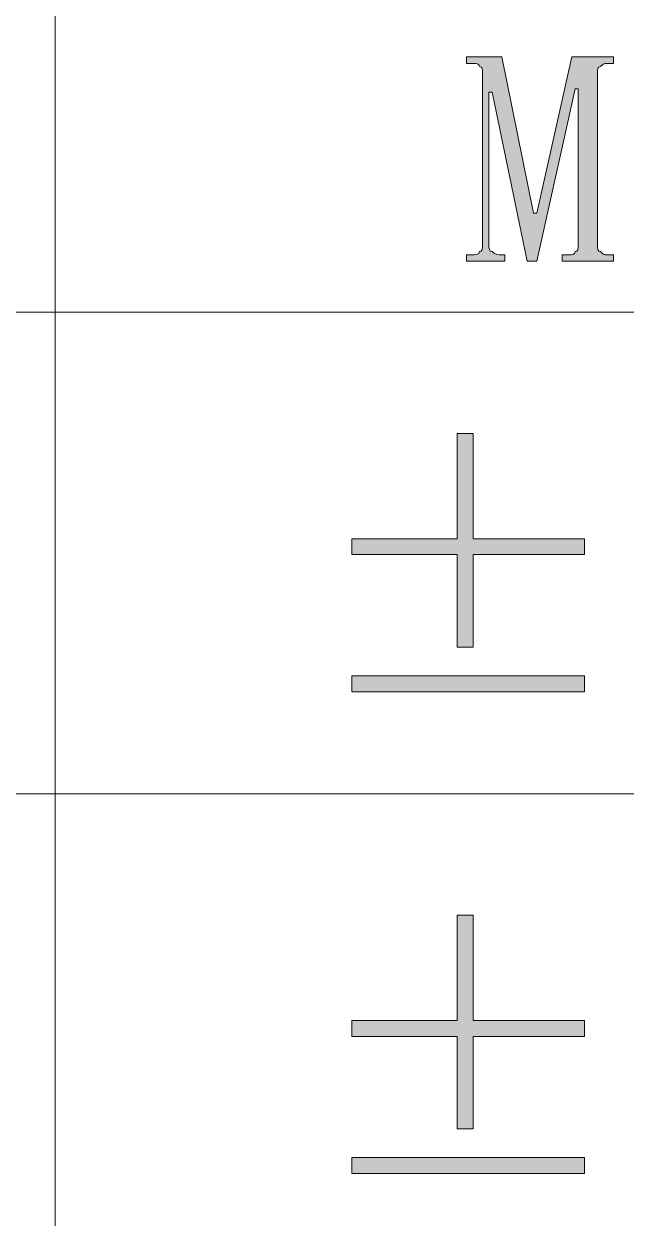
# Model space of a CAD drawing. Header units: millimetres. Extents: x 0 to 297, y 0 to 208.
# Drawn here: x 151.92 to 155.54, y 12.75 to 19.92 of the extents above; entities that cross this region are included whole.
import ezdxf

# ---------------------------------------------------------------- set-up
doc = ezdxf.new("R2010")
doc.units = ezdxf.units.MM

msp = doc.modelspace()

# ---------------------------------------------------------------- hatches: boundary and pattern name
h = msp.add_hatch(color=7)
edge = h.paths.add_edge_path(flags=0)
edge.add_spline(control_points=[(155.364392, 18.590982), (155.364392, 18.571579), (155.364392, 18.552529), (155.383794, 18.552529), (155.402844, 18.533479), (155.402844, 18.533479), (155.421894, 18.533479), (155.421894, 18.533479), (155.460347, 18.533479), (155.460347, 18.533479), (155.460347, 18.533479), (155.460347, 18.495026), (155.460347, 18.495026), (155.460347, 18.495026), (155.153783, 18.495026), (155.153783, 18.495026), (155.153783, 18.495026), (155.153783, 18.533479), (155.153783, 18.533479), (155.153783, 18.533479), (155.191883, 18.533479), (155.191883, 18.533479), (155.211286, 18.533479), (155.230336, 18.533479), (155.230336, 18.552529), (155.249386, 18.552529), (155.249386, 18.571579), (155.249386, 18.590982), (155.249386, 18.590982), (155.249386, 19.530076), (155.249386, 19.530076), (155.249386, 19.530076), (155.230336, 19.530076), (155.230336, 19.530076), (155.230336, 19.530076), (155.000325, 18.495026), (155.000325, 18.495026), (155.000325, 18.495026), (154.942822, 18.495026), (154.942822, 18.495026), (154.942822, 18.495026), (154.942822, 18.495026), (154.942822, 18.495026), (154.942822, 18.495026), (154.732214, 19.510674), (154.732214, 19.510674), (154.732214, 19.510674), (154.712811, 19.510674), (154.712811, 19.510674), (154.712811, 19.510674), (154.712811, 18.590982), (154.712811, 18.590982), (154.712811, 18.571579), (154.712811, 18.552529), (154.732214, 18.552529), (154.751264, 18.533479), (154.770314, 18.533479), (154.789717, 18.533479), (154.789717, 18.533479), (154.808767, 18.533479), (154.808767, 18.533479), (154.808767, 18.533479), (154.808767, 18.495026), (154.808767, 18.495026), (154.808767, 18.495026), (154.578756, 18.495026), (154.578756, 18.495026), (154.578756, 18.495026), (154.578756, 18.533479), (154.578756, 18.533479), (154.578756, 18.533479), (154.597806, 18.533479), (154.597806, 18.533479), (154.636258, 18.533479), (154.655308, 18.533479), (154.655308, 18.552529), (154.674711, 18.552529), (154.674711, 18.571579), (154.674711, 18.590982), (154.674711, 18.590982), (154.674711, 19.625679), (154.674711, 19.625679), (154.674711, 19.645082), (154.674711, 19.664132), (154.655308, 19.664132), (154.655308, 19.683182), (154.636258, 19.683182), (154.617208, 19.683182), (154.617208, 19.683182), (154.578756, 19.683182), (154.578756, 19.683182), (154.578756, 19.683182), (154.578756, 19.721635), (154.578756, 19.721635), (154.578756, 19.721635), (154.789717, 19.721635), (154.789717, 19.721635), (154.789717, 19.721635), (154.981275, 18.78254), (154.981275, 18.78254), (154.981275, 18.78254), (155.000325, 18.78254), (155.000325, 18.78254), (155.000325, 18.78254), (155.211286, 19.721635), (155.211286, 19.721635), (155.211286, 19.721635), (155.460347, 19.721635), (155.460347, 19.721635), (155.460347, 19.721635), (155.460347, 19.683182), (155.460347, 19.683182), (155.460347, 19.683182), (155.421894, 19.683182), (155.421894, 19.683182), (155.402844, 19.683182), (155.402844, 19.683182), (155.383794, 19.664132), (155.364392, 19.664132), (155.364392, 19.645082), (155.364392, 19.625679), (155.364392, 19.625679), (155.364392, 18.590982), (155.364392, 18.590982), (155.364392, 18.590982), (155.364392, 18.590982), (155.364392, 18.590982)], knot_values=[0, 0, 0, 0, 1, 1, 1, 2, 2, 2, 3, 3, 3, 4, 4, 4, 5, 5, 5, 6, 6, 6, 7, 7, 7, 8, 8, 8, 9, 9, 9, 10, 10, 10, 11, 11, 11, 12, 12, 12, 13, 13, 13, 14, 14, 14, 15, 15, 15, 16, 16, 16, 17, 17, 17, 18, 18, 18, 19, 19, 19, 20, 20, 20, 21, 21, 21, 22, 22, 22, 23, 23, 23, 24, 24, 24, 25, 25, 25, 26, 26, 26, 27, 27, 27, 28, 28, 28, 29, 29, 29, 30, 30, 30, 31, 31, 31, 32, 32, 32, 33, 33, 33, 34, 34, 34, 35, 35, 35, 36, 36, 36, 37, 37, 37, 38, 38, 38, 39, 39, 39, 40, 40, 40, 41, 41, 41, 42, 42, 42, 42], degree=3, periodic=1)
edge = h.paths.add_edge_path(flags=0)
edge.add_spline(control_points=[(156.188481, 18.935999), (156.188481, 19.050651), (156.169431, 19.127557), (156.130978, 19.18506), (156.092878, 19.242563), (156.035375, 19.280663), (155.977872, 19.280663), (155.900967, 19.280663), (155.843817, 19.242563), (155.805364, 19.18506), (155.747861, 19.127557), (155.728811, 19.031601), (155.728811, 18.935999), (155.728811, 18.935999), (156.188481, 18.935999), (156.188481, 18.935999), (156.188481, 18.935999), (156.188481, 18.935999), (156.188481, 18.935999)], knot_values=[0, 0, 0, 0, 1, 1, 1, 2, 2, 2, 3, 3, 3, 4, 4, 4, 5, 5, 5, 6, 6, 6, 6], degree=3, periodic=1)
edge = h.paths.add_edge_path(flags=0)
edge.add_spline(control_points=[(155.728811, 18.897546), (155.728811, 18.76349), (155.747861, 18.667535), (155.805364, 18.610032), (155.862867, 18.552529), (155.920369, 18.533479), (155.996922, 18.533479), (156.054425, 18.533479), (156.111928, 18.552529), (156.150381, 18.590982), (156.207883, 18.629082), (156.226933, 18.667535), (156.245983, 18.725038), (156.245983, 18.725038), (156.284436, 18.705988), (156.284436, 18.705988), (156.265386, 18.648485), (156.245983, 18.610032), (156.188481, 18.552529), (156.130978, 18.495026), (156.073475, 18.475976), (155.977872, 18.475976), (155.881917, 18.475976), (155.786314, 18.514076), (155.709408, 18.590982), (155.651906, 18.648485), (155.613806, 18.76349), (155.613806, 18.897546), (155.613806, 19.012551), (155.651906, 19.108154), (155.709408, 19.20411), (155.786314, 19.280663), (155.862867, 19.319115), (155.977872, 19.319115), (156.054425, 19.319115), (156.130978, 19.280663), (156.207883, 19.22316), (156.265386, 19.165657), (156.303486, 19.050651), (156.303486, 18.897546), (156.303486, 18.897546), (155.728811, 18.897546), (155.728811, 18.897546), (155.728811, 18.897546), (155.728811, 18.897546), (155.728811, 18.897546)], knot_values=[0, 0, 0, 0, 1, 1, 1, 2, 2, 2, 3, 3, 3, 4, 4, 4, 5, 5, 5, 6, 6, 6, 7, 7, 7, 8, 8, 8, 9, 9, 9, 10, 10, 10, 11, 11, 11, 12, 12, 12, 13, 13, 13, 14, 14, 14, 15, 15, 15, 15], degree=3, periodic=1)
edge = h.paths.add_edge_path(flags=0)
edge.add_spline(control_points=[(156.840414, 18.705988), (156.840414, 18.648485), (156.859464, 18.590982), (156.878514, 18.571579), (156.897917, 18.552529), (156.936017, 18.533479), (156.993519, 18.533479), (157.031972, 18.533479), (157.070072, 18.552529), (157.108525, 18.590982), (157.146978, 18.610032), (157.166028, 18.667535), (157.166028, 18.725038), (157.166028, 18.725038), (157.204481, 18.705988), (157.204481, 18.705988), (157.204481, 18.648485), (157.166028, 18.590982), (157.127575, 18.533479), (157.089475, 18.495026), (157.031972, 18.475976), (156.955419, 18.475976), (156.897917, 18.475976), (156.840414, 18.495026), (156.801961, 18.533479), (156.763508, 18.590982), (156.744458, 18.648485), (156.744458, 18.744088), (156.744458, 18.744088), (156.744458, 19.261613), (156.744458, 19.261613), (156.744458, 19.261613), (156.533497, 19.261613), (156.533497, 19.261613), (156.533497, 19.261613), (156.533497, 19.300065), (156.533497, 19.300065), (156.533497, 19.300065), (156.591, 19.300065), (156.591, 19.300065), (156.648503, 19.300065), (156.686956, 19.319115), (156.725408, 19.357568), (156.763508, 19.395668), (156.782911, 19.453171), (156.801961, 19.530076), (156.801961, 19.530076), (156.801961, 19.587579), (156.801961, 19.587579), (156.801961, 19.587579), (156.840414, 19.587579), (156.840414, 19.587579), (156.840414, 19.587579), (156.840414, 19.300065), (156.840414, 19.300065), (156.840414, 19.300065), (157.127575, 19.300065), (157.127575, 19.300065), (157.127575, 19.300065), (157.127575, 19.261613), (157.127575, 19.261613), (157.127575, 19.261613), (156.840414, 19.261613), (156.840414, 19.261613), (156.840414, 19.261613), (156.840414, 18.705988), (156.840414, 18.705988), (156.840414, 18.705988), (156.840414, 18.705988), (156.840414, 18.705988)], knot_values=[0, 0, 0, 0, 1, 1, 1, 2, 2, 2, 3, 3, 3, 4, 4, 4, 5, 5, 5, 6, 6, 6, 7, 7, 7, 8, 8, 8, 9, 9, 9, 10, 10, 10, 11, 11, 11, 12, 12, 12, 13, 13, 13, 14, 14, 14, 15, 15, 15, 16, 16, 16, 17, 17, 17, 18, 18, 18, 19, 19, 19, 20, 20, 20, 21, 21, 21, 22, 22, 22, 23, 23, 23, 23], degree=3, periodic=1)
edge = h.paths.add_edge_path(flags=0)
edge.add_spline(control_points=[(157.683553, 18.475976), (157.607, 18.475976), (157.530094, 18.495026), (157.491994, 18.533479), (157.434492, 18.571579), (157.415089, 18.629082), (157.415089, 18.686585), (157.415089, 18.76349), (157.453542, 18.840043), (157.530094, 18.897546), (157.607, 18.955049), (157.741056, 18.993149), (157.971067, 19.012551), (157.971067, 19.012551), (157.971067, 19.108154), (157.971067, 19.108154), (157.971067, 19.146607), (157.952017, 19.20411), (157.932614, 19.22316), (157.913564, 19.261613), (157.856061, 19.280663), (157.779508, 19.280663), (157.702603, 19.280663), (157.6451, 19.261613), (157.607, 19.242563), (157.568547, 19.20411), (157.568547, 19.18506), (157.568547, 19.146607), (157.587597, 19.127557), (157.587597, 19.108154), (157.568547, 19.089104), (157.568547, 19.050651), (157.549497, 19.050651), (157.511044, 19.050651), (157.491994, 19.050651), (157.491994, 19.050651), (157.472592, 19.070054), (157.453542, 19.089104), (157.453542, 19.108154), (157.453542, 19.127557), (157.453542, 19.165657), (157.491994, 19.22316), (157.549497, 19.261613), (157.607, 19.300065), (157.683553, 19.319115), (157.779508, 19.319115), (157.875111, 19.319115), (157.952017, 19.300065), (157.990117, 19.261613), (158.047619, 19.22316), (158.067022, 19.165657), (158.067022, 19.108154), (158.067022, 19.108154), (158.067022, 18.629082), (158.067022, 18.629082), (158.067022, 18.590982), (158.067022, 18.571579), (158.086072, 18.552529), (158.086072, 18.552529), (158.105122, 18.552529), (158.124525, 18.552529), (158.143575, 18.552529), (158.162625, 18.552529), (158.162625, 18.571579), (158.181675, 18.590982), (158.181675, 18.629082), (158.181675, 18.667535), (158.181675, 18.667535), (158.220128, 18.667535), (158.220128, 18.667535), (158.220128, 18.610032), (158.201078, 18.552529), (158.181675, 18.533479), (158.162625, 18.514076), (158.124525, 18.495026), (158.086072, 18.495026), (158.067022, 18.495026), (158.028569, 18.495026), (158.009519, 18.514076), (157.990117, 18.533479), (157.990117, 18.552529), (157.971067, 18.571579), (157.932614, 18.533479), (157.875111, 18.514076), (157.837011, 18.495026), (157.798558, 18.475976), (157.741056, 18.475976), (157.683553, 18.475976), (157.683553, 18.475976), (157.683553, 18.475976), (157.683553, 18.475976), (157.683553, 18.475976), (157.683553, 18.475976), (157.683553, 18.475976)], knot_values=[0, 0, 0, 0, 1, 1, 1, 2, 2, 2, 3, 3, 3, 4, 4, 4, 5, 5, 5, 6, 6, 6, 7, 7, 7, 8, 8, 8, 9, 9, 9, 10, 10, 10, 11, 11, 11, 12, 12, 12, 13, 13, 13, 14, 14, 14, 15, 15, 15, 16, 16, 16, 17, 17, 17, 18, 18, 18, 19, 19, 19, 20, 20, 20, 21, 21, 21, 22, 22, 22, 23, 23, 23, 24, 24, 24, 25, 25, 25, 26, 26, 26, 27, 27, 27, 28, 28, 28, 29, 29, 29, 30, 30, 30, 31, 31, 31, 31], degree=3, periodic=1)
edge = h.paths.add_edge_path(flags=0)
edge.add_spline(control_points=[(157.530094, 18.686585), (157.530094, 18.648485), (157.549497, 18.610032), (157.568547, 18.571579), (157.607, 18.533479), (157.6451, 18.514076), (157.702603, 18.514076), (157.741056, 18.514076), (157.779508, 18.514076), (157.837011, 18.533479), (157.875111, 18.552529), (157.913564, 18.590982), (157.971067, 18.610032), (157.971067, 18.610032), (157.971067, 18.974099), (157.971067, 18.974099), (157.798558, 18.955049), (157.683553, 18.916596), (157.62605, 18.878143), (157.568547, 18.820993), (157.530094, 18.76349), (157.530094, 18.686585), (157.530094, 18.686585), (157.530094, 18.686585), (157.530094, 18.686585), (157.530094, 18.686585), (157.530094, 18.686585), (157.530094, 18.686585)], knot_values=[0, 0, 0, 0, 1, 1, 1, 2, 2, 2, 3, 3, 3, 4, 4, 4, 5, 5, 5, 6, 6, 6, 7, 7, 7, 8, 8, 8, 9, 9, 9, 9], degree=3, periodic=1)
edge = h.paths.add_edge_path(flags=0)
edge.add_spline(control_points=[(158.507642, 19.721635), (158.546094, 19.721635), (158.603597, 19.721635), (158.641697, 19.740685), (158.68015, 19.740685), (158.718603, 19.760088), (158.737653, 19.779138), (158.737653, 19.779138), (158.756703, 19.779138), (158.756703, 19.779138), (158.756703, 19.779138), (158.756703, 18.590982), (158.756703, 18.590982), (158.756703, 18.571579), (158.756703, 18.552529), (158.776106, 18.552529), (158.795156, 18.533479), (158.795156, 18.533479), (158.814206, 18.533479), (158.814206, 18.533479), (158.986714, 18.533479), (158.986714, 18.533479), (158.986714, 18.533479), (158.986714, 18.495026), (158.986714, 18.495026), (158.986714, 18.495026), (158.431089, 18.495026), (158.431089, 18.495026), (158.431089, 18.495026), (158.431089, 18.533479), (158.431089, 18.533479), (158.431089, 18.533479), (158.603597, 18.533479), (158.603597, 18.533479), (158.622647, 18.533479), (158.641697, 18.533479), (158.641697, 18.552529), (158.6611, 18.552529), (158.6611, 18.571579), (158.6611, 18.590982), (158.6611, 18.590982), (158.6611, 19.625679), (158.6611, 19.625679), (158.6611, 19.645082), (158.6611, 19.664132), (158.641697, 19.664132), (158.641697, 19.683182), (158.622647, 19.683182), (158.603597, 19.683182), (158.603597, 19.683182), (158.431089, 19.683182), (158.431089, 19.683182), (158.431089, 19.683182), (158.431089, 19.721635), (158.431089, 19.721635), (158.431089, 19.721635), (158.507642, 19.721635), (158.507642, 19.721635), (158.507642, 19.721635), (158.507642, 19.721635), (158.507642, 19.721635)], knot_values=[0, 0, 0, 0, 1, 1, 1, 2, 2, 2, 3, 3, 3, 4, 4, 4, 5, 5, 5, 6, 6, 6, 7, 7, 7, 8, 8, 8, 9, 9, 9, 10, 10, 10, 11, 11, 11, 12, 12, 12, 13, 13, 13, 14, 14, 14, 15, 15, 15, 16, 16, 16, 17, 17, 17, 18, 18, 18, 19, 19, 19, 20, 20, 20, 20], degree=3, periodic=1)
h = msp.add_hatch(color=7)
edge = h.paths.add_edge_path(flags=0)
edge.add_spline(control_points=[(153.888722, 16.003357), (153.888722, 16.003357), (155.287839, 16.003357), (155.287839, 16.003357), (155.287839, 16.003357), (155.287839, 15.907754), (155.287839, 15.907754), (155.287839, 15.907754), (153.888722, 15.907754), (153.888722, 15.907754), (153.888722, 15.907754), (153.888722, 16.003357), (153.888722, 16.003357), (153.888722, 16.003357), (153.888722, 16.003357), (153.888722, 16.003357)], knot_values=[0, 0, 0, 0, 1, 1, 1, 2, 2, 2, 3, 3, 3, 4, 4, 4, 5, 5, 5, 5], degree=3, periodic=1)
edge = h.paths.add_edge_path(flags=0)
edge.add_spline(control_points=[(154.521253, 17.459976), (154.521253, 17.459976), (154.617208, 17.459976), (154.617208, 17.459976), (154.617208, 17.459976), (154.617208, 16.827446), (154.617208, 16.827446), (154.617208, 16.827446), (155.287839, 16.827446), (155.287839, 16.827446), (155.287839, 16.827446), (155.287839, 16.731843), (155.287839, 16.731843), (155.287839, 16.731843), (154.617208, 16.731843), (154.617208, 16.731843), (154.617208, 16.731843), (154.617208, 16.175865), (154.617208, 16.175865), (154.617208, 16.175865), (154.521253, 16.175865), (154.521253, 16.175865), (154.521253, 16.175865), (154.521253, 16.731843), (154.521253, 16.731843), (154.521253, 16.731843), (153.888722, 16.731843), (153.888722, 16.731843), (153.888722, 16.731843), (153.888722, 16.827446), (153.888722, 16.827446), (153.888722, 16.827446), (154.521253, 16.827446), (154.521253, 16.827446), (154.521253, 16.827446), (154.521253, 17.459976), (154.521253, 17.459976), (154.521253, 17.459976), (154.521253, 17.459976), (154.521253, 17.459976)], knot_values=[0, 0, 0, 0, 1, 1, 1, 2, 2, 2, 3, 3, 3, 4, 4, 4, 5, 5, 5, 6, 6, 6, 7, 7, 7, 8, 8, 8, 9, 9, 9, 10, 10, 10, 11, 11, 11, 12, 12, 12, 13, 13, 13, 13], degree=3, periodic=1)
h = msp.add_hatch(color=7)
edge = h.paths.add_edge_path(flags=0)
edge.add_spline(control_points=[(153.888722, 13.109521), (153.888722, 13.109521), (155.287839, 13.109521), (155.287839, 13.109521), (155.287839, 13.109521), (155.287839, 13.013565), (155.287839, 13.013565), (155.287839, 13.013565), (153.888722, 13.013565), (153.888722, 13.013565), (153.888722, 13.013565), (153.888722, 13.109521), (153.888722, 13.109521), (153.888722, 13.109521), (153.888722, 13.109521), (153.888722, 13.109521)], knot_values=[0, 0, 0, 0, 1, 1, 1, 2, 2, 2, 3, 3, 3, 4, 4, 4, 5, 5, 5, 5], degree=3, periodic=1)
edge = h.paths.add_edge_path(flags=0)
edge.add_spline(control_points=[(154.521253, 14.56614), (154.521253, 14.56614), (154.617208, 14.56614), (154.617208, 14.56614), (154.617208, 14.56614), (154.617208, 13.93361), (154.617208, 13.93361), (154.617208, 13.93361), (155.287839, 13.93361), (155.287839, 13.93361), (155.287839, 13.93361), (155.287839, 13.837654), (155.287839, 13.837654), (155.287839, 13.837654), (154.617208, 13.837654), (154.617208, 13.837654), (154.617208, 13.837654), (154.617208, 13.282029), (154.617208, 13.282029), (154.617208, 13.282029), (154.521253, 13.282029), (154.521253, 13.282029), (154.521253, 13.282029), (154.521253, 13.837654), (154.521253, 13.837654), (154.521253, 13.837654), (153.888722, 13.837654), (153.888722, 13.837654), (153.888722, 13.837654), (153.888722, 13.93361), (153.888722, 13.93361), (153.888722, 13.93361), (154.521253, 13.93361), (154.521253, 13.93361), (154.521253, 13.93361), (154.521253, 14.56614), (154.521253, 14.56614), (154.521253, 14.56614), (154.521253, 14.56614), (154.521253, 14.56614)], knot_values=[0, 0, 0, 0, 1, 1, 1, 2, 2, 2, 3, 3, 3, 4, 4, 4, 5, 5, 5, 6, 6, 6, 7, 7, 7, 8, 8, 8, 9, 9, 9, 10, 10, 10, 11, 11, 11, 12, 12, 12, 13, 13, 13, 13], degree=3, periodic=1)

# ---------------------------------------------------------------- linework, layer by layer
at = {"color": 7, "lineweight": 15}
for points in [[(152.106489, 26.870324), (152.106489, 3.737626)], [(132.557661, 18.188463), (161.497433, 18.188463)], [(132.557661, 15.294274), (161.497433, 15.294274)]]:
    msp.add_lwpolyline(points, dxfattribs=at)
at = {"color": 7, "lineweight": 0}
for points, knots in [([(155.364392, 18.590982), (155.364392, 18.571579), (155.364392, 18.552529), (155.383794, 18.552529), (155.402844, 18.533479), (155.402844, 18.533479), (155.421894, 18.533479), (155.421894, 18.533479), (155.460347, 18.533479), (155.460347, 18.533479), (155.460347, 18.533479), (155.460347, 18.495026), (155.460347, 18.495026), (155.460347, 18.495026), (155.153783, 18.495026), (155.153783, 18.495026), (155.153783, 18.495026), (155.153783, 18.533479), (155.153783, 18.533479), (155.153783, 18.533479), (155.191883, 18.533479), (155.191883, 18.533479), (155.211286, 18.533479), (155.230336, 18.533479), (155.230336, 18.552529), (155.249386, 18.552529), (155.249386, 18.571579), (155.249386, 18.590982), (155.249386, 18.590982), (155.249386, 19.530076), (155.249386, 19.530076), (155.249386, 19.530076), (155.230336, 19.530076), (155.230336, 19.530076), (155.230336, 19.530076), (155.000325, 18.495026), (155.000325, 18.495026), (155.000325, 18.495026), (154.942822, 18.495026), (154.942822, 18.495026), (154.942822, 18.495026), (154.942822, 18.495026), (154.942822, 18.495026), (154.942822, 18.495026), (154.732214, 19.510674), (154.732214, 19.510674), (154.732214, 19.510674), (154.712811, 19.510674), (154.712811, 19.510674), (154.712811, 19.510674), (154.712811, 18.590982), (154.712811, 18.590982), (154.712811, 18.571579), (154.712811, 18.552529), (154.732214, 18.552529), (154.751264, 18.533479), (154.770314, 18.533479), (154.789717, 18.533479), (154.789717, 18.533479), (154.808767, 18.533479), (154.808767, 18.533479), (154.808767, 18.533479), (154.808767, 18.495026), (154.808767, 18.495026), (154.808767, 18.495026), (154.578756, 18.495026), (154.578756, 18.495026), (154.578756, 18.495026), (154.578756, 18.533479), (154.578756, 18.533479), (154.578756, 18.533479), (154.597806, 18.533479), (154.597806, 18.533479), (154.636258, 18.533479), (154.655308, 18.533479), (154.655308, 18.552529), (154.674711, 18.552529), (154.674711, 18.571579), (154.674711, 18.590982), (154.674711, 18.590982), (154.674711, 19.625679), (154.674711, 19.625679), (154.674711, 19.645082), (154.674711, 19.664132), (154.655308, 19.664132), (154.655308, 19.683182), (154.636258, 19.683182), (154.617208, 19.683182), (154.617208, 19.683182), (154.578756, 19.683182), (154.578756, 19.683182), (154.578756, 19.683182), (154.578756, 19.721635), (154.578756, 19.721635), (154.578756, 19.721635), (154.789717, 19.721635), (154.789717, 19.721635), (154.789717, 19.721635), (154.981275, 18.78254), (154.981275, 18.78254), (154.981275, 18.78254), (155.000325, 18.78254), (155.000325, 18.78254), (155.000325, 18.78254), (155.211286, 19.721635), (155.211286, 19.721635), (155.211286, 19.721635), (155.460347, 19.721635), (155.460347, 19.721635), (155.460347, 19.721635), (155.460347, 19.683182), (155.460347, 19.683182), (155.460347, 19.683182), (155.421894, 19.683182), (155.421894, 19.683182), (155.402844, 19.683182), (155.402844, 19.683182), (155.383794, 19.664132), (155.364392, 19.664132), (155.364392, 19.645082), (155.364392, 19.625679), (155.364392, 19.625679), (155.364392, 18.590982), (155.364392, 18.590982), (155.364392, 18.590982), (155.364392, 18.590982), (155.364392, 18.590982)], [0, 0, 0, 0, 1, 1, 1, 2, 2, 2, 3, 3, 3, 4, 4, 4, 5, 5, 5, 6, 6, 6, 7, 7, 7, 8, 8, 8, 9, 9, 9, 10, 10, 10, 11, 11, 11, 12, 12, 12, 13, 13, 13, 14, 14, 14, 15, 15, 15, 16, 16, 16, 17, 17, 17, 18, 18, 18, 19, 19, 19, 20, 20, 20, 21, 21, 21, 22, 22, 22, 23, 23, 23, 24, 24, 24, 25, 25, 25, 26, 26, 26, 27, 27, 27, 28, 28, 28, 29, 29, 29, 30, 30, 30, 31, 31, 31, 32, 32, 32, 33, 33, 33, 34, 34, 34, 35, 35, 35, 36, 36, 36, 37, 37, 37, 38, 38, 38, 39, 39, 39, 40, 40, 40, 41, 41, 41, 42, 42, 42, 42]), ([(154.521253, 17.459976), (154.521253, 17.459976), (154.617208, 17.459976), (154.617208, 17.459976), (154.617208, 17.459976), (154.617208, 16.827446), (154.617208, 16.827446), (154.617208, 16.827446), (155.287839, 16.827446), (155.287839, 16.827446), (155.287839, 16.827446), (155.287839, 16.731843), (155.287839, 16.731843), (155.287839, 16.731843), (154.617208, 16.731843), (154.617208, 16.731843), (154.617208, 16.731843), (154.617208, 16.175865), (154.617208, 16.175865), (154.617208, 16.175865), (154.521253, 16.175865), (154.521253, 16.175865), (154.521253, 16.175865), (154.521253, 16.731843), (154.521253, 16.731843), (154.521253, 16.731843), (153.888722, 16.731843), (153.888722, 16.731843), (153.888722, 16.731843), (153.888722, 16.827446), (153.888722, 16.827446), (153.888722, 16.827446), (154.521253, 16.827446), (154.521253, 16.827446), (154.521253, 16.827446), (154.521253, 17.459976), (154.521253, 17.459976), (154.521253, 17.459976), (154.521253, 17.459976), (154.521253, 17.459976)], [0, 0, 0, 0, 1, 1, 1, 2, 2, 2, 3, 3, 3, 4, 4, 4, 5, 5, 5, 6, 6, 6, 7, 7, 7, 8, 8, 8, 9, 9, 9, 10, 10, 10, 11, 11, 11, 12, 12, 12, 13, 13, 13, 13]), ([(153.888722, 16.003357), (153.888722, 16.003357), (155.287839, 16.003357), (155.287839, 16.003357), (155.287839, 16.003357), (155.287839, 15.907754), (155.287839, 15.907754), (155.287839, 15.907754), (153.888722, 15.907754), (153.888722, 15.907754), (153.888722, 15.907754), (153.888722, 16.003357), (153.888722, 16.003357), (153.888722, 16.003357), (153.888722, 16.003357), (153.888722, 16.003357)], [0, 0, 0, 0, 1, 1, 1, 2, 2, 2, 3, 3, 3, 4, 4, 4, 5, 5, 5, 5]), ([(154.521253, 14.56614), (154.521253, 14.56614), (154.617208, 14.56614), (154.617208, 14.56614), (154.617208, 14.56614), (154.617208, 13.93361), (154.617208, 13.93361), (154.617208, 13.93361), (155.287839, 13.93361), (155.287839, 13.93361), (155.287839, 13.93361), (155.287839, 13.837654), (155.287839, 13.837654), (155.287839, 13.837654), (154.617208, 13.837654), (154.617208, 13.837654), (154.617208, 13.837654), (154.617208, 13.282029), (154.617208, 13.282029), (154.617208, 13.282029), (154.521253, 13.282029), (154.521253, 13.282029), (154.521253, 13.282029), (154.521253, 13.837654), (154.521253, 13.837654), (154.521253, 13.837654), (153.888722, 13.837654), (153.888722, 13.837654), (153.888722, 13.837654), (153.888722, 13.93361), (153.888722, 13.93361), (153.888722, 13.93361), (154.521253, 13.93361), (154.521253, 13.93361), (154.521253, 13.93361), (154.521253, 14.56614), (154.521253, 14.56614), (154.521253, 14.56614), (154.521253, 14.56614), (154.521253, 14.56614)], [0, 0, 0, 0, 1, 1, 1, 2, 2, 2, 3, 3, 3, 4, 4, 4, 5, 5, 5, 6, 6, 6, 7, 7, 7, 8, 8, 8, 9, 9, 9, 10, 10, 10, 11, 11, 11, 12, 12, 12, 13, 13, 13, 13]), ([(153.888722, 13.109521), (153.888722, 13.109521), (155.287839, 13.109521), (155.287839, 13.109521), (155.287839, 13.109521), (155.287839, 13.013565), (155.287839, 13.013565), (155.287839, 13.013565), (153.888722, 13.013565), (153.888722, 13.013565), (153.888722, 13.013565), (153.888722, 13.109521), (153.888722, 13.109521), (153.888722, 13.109521), (153.888722, 13.109521), (153.888722, 13.109521)], [0, 0, 0, 0, 1, 1, 1, 2, 2, 2, 3, 3, 3, 4, 4, 4, 5, 5, 5, 5])]:
    msp.add_open_spline(points, degree=3, knots=knots, dxfattribs=at)

doc.saveas('drawing.dxf')
